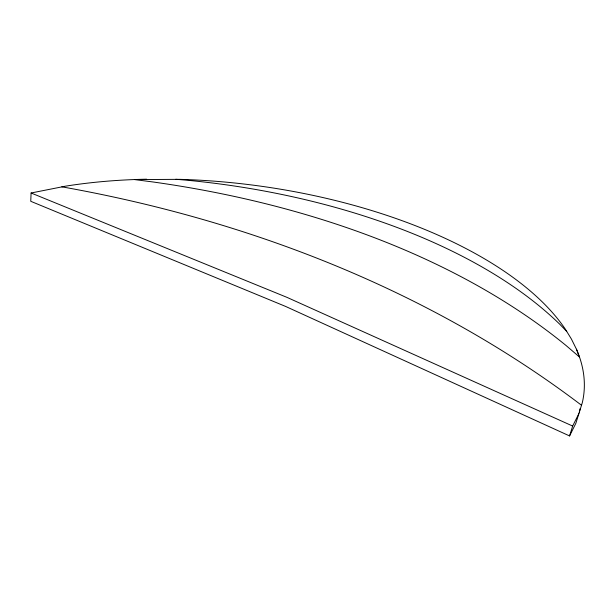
<?xml version="1.0" encoding="UTF-8"?>
<svg xmlns="http://www.w3.org/2000/svg" width="615" height="615" viewBox="0 0 615 615"><rect width="100%" height="100%" fill="white"/><g stroke="black" fill="none" stroke-linecap="round" stroke-linejoin="round"><path stroke-width="0.92" d="M146.624 179.196A351.473 164.282 7.7 0 0 65.467 186.176L31.096 192.995L30.75 201.297L285.568 306.416L569.567 435.935L575.848 423.297L582.297 402.733A351.473 164.282 7.7 0 0 576.478 349.251L571.412 339.034L565.262 329.056A351.473 164.282 7.7 0 0 179.749 179.342L134.524 179.588L152.666 181.925A858.663 532.129 -7.8 0 1 566.146 345.584L579.322 356.885L576.478 349.251M569.567 435.935L572.657 426.049L578.892 413.603M175.79 179.273L187.621 180.28A460.281 236.06 5.1 0 1 559.988 324.459L566.715 331.424M61.808 186.822C248.237 219.947 429.985 290.288 581.506 405.254M31.096 192.995L287.028 297.383L572.657 426.049M580.091 408.583A349.82 166.696 7.6 0 1 579.307 412.265"/></g></svg>
